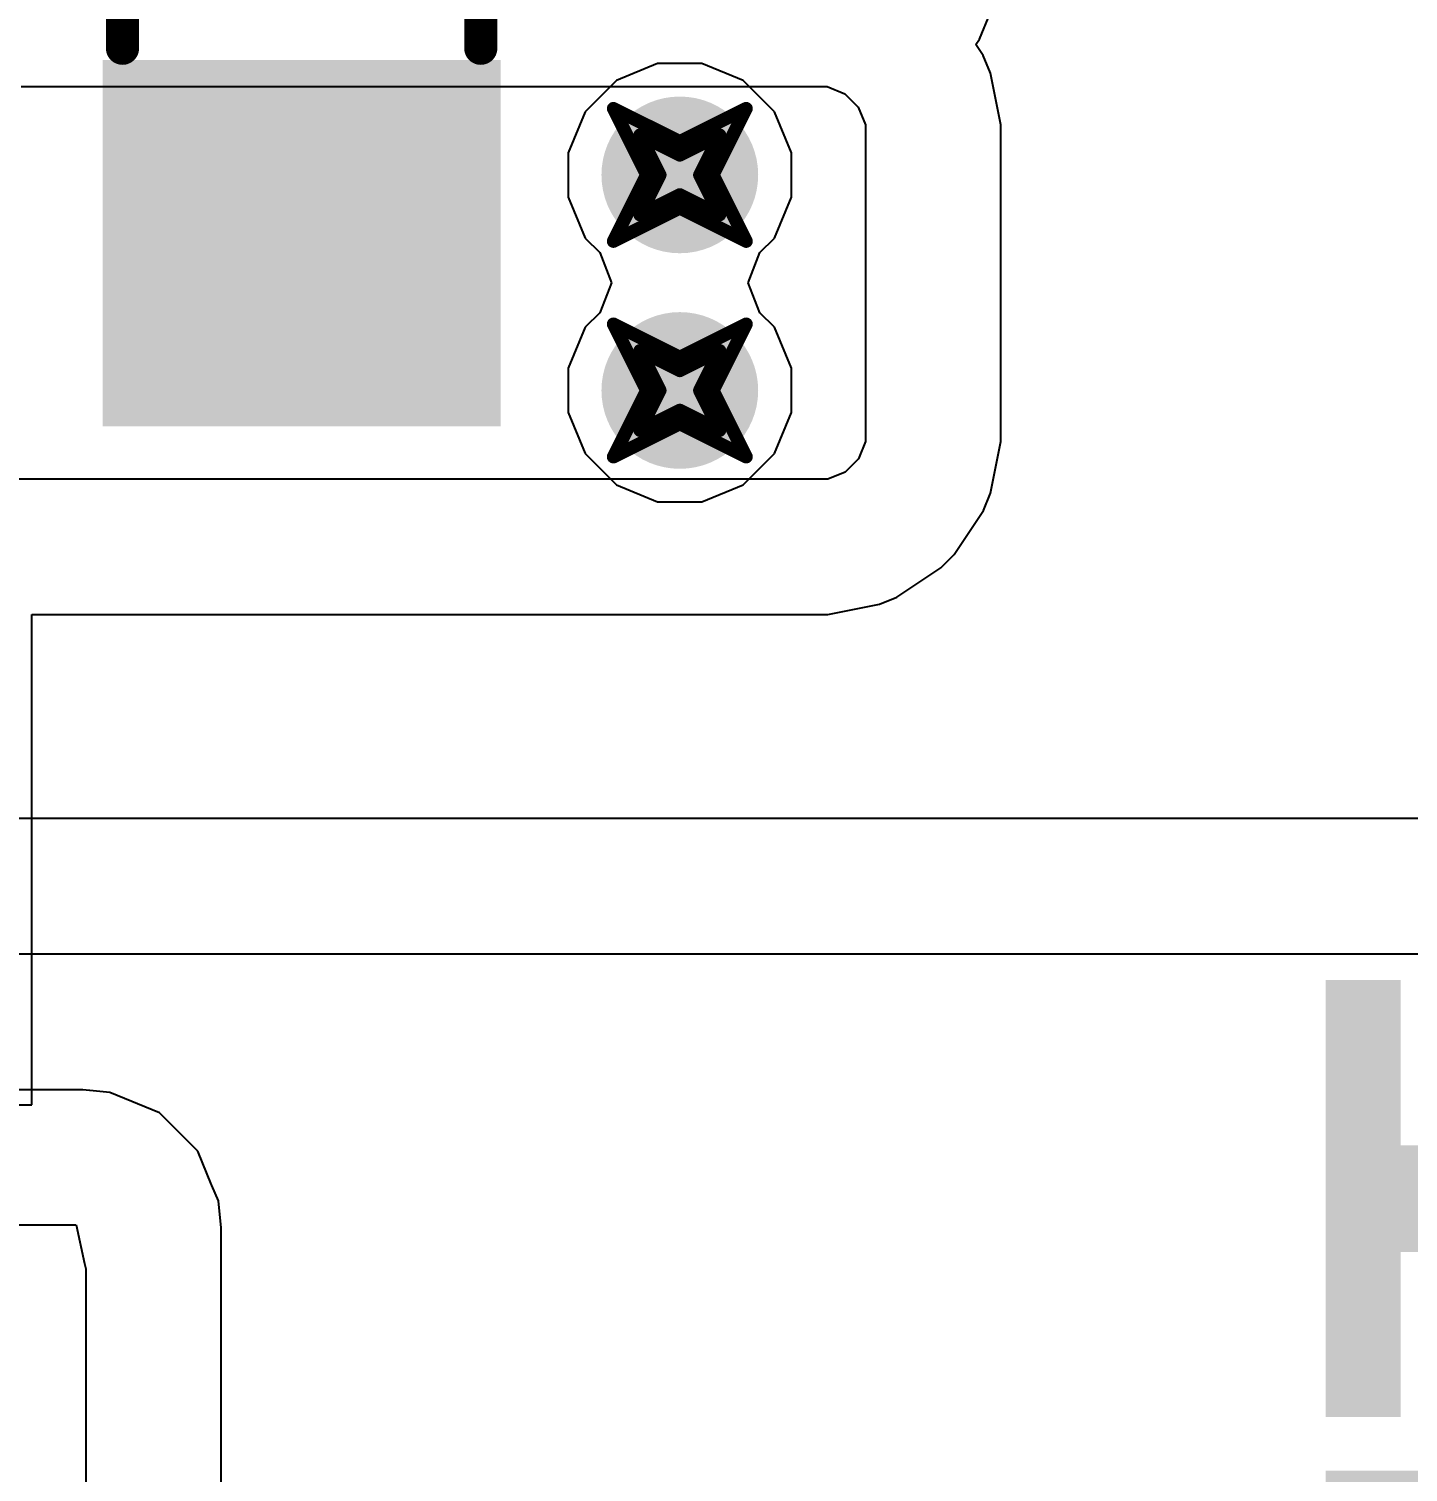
# Model space of a CAD drawing. Header units: inches. Extents: x -2 to 5376, y -4 to 5426.
# Drawn here: x 123.47 to 128.75, y 16.98 to 22.5 of the extents above; entities that cross this region are included whole.
import ezdxf

# ---------------------------------------------------------------- set-up
doc = ezdxf.new("R2010")
doc.units = ezdxf.units.IN
for name, color, linetype in [('Bottom Layer', 5, 'Continuous'), ('Drill Drawing', 1, 'Continuous'), ('Layer 1', 16, 'Continuous'), ('Layer 2', 76, 'Continuous'), ('Top Layer', 1, 'Continuous'), ('Top Overlay', 2, 'Continuous'), ('Top Paste', 8, 'Continuous'), ('Top Solder', 216, 'Continuous'), ('Via Holes', 16, 'Continuous')]:
    doc.layers.add(name, color=color, linetype=linetype)
doc.styles.add('Arial Black_Bold', font='', dxfattribs={"height": 0.2})
doc.styles.get('Arial Black_Bold').set_extended_font_data('Arial Black', bold=True)

# ---------------------------------------------------------------- blocks, each defined once
blk = doc.blocks.new('I___0805_257')
at = {"layer": 'Top Layer'}
for points in [[(-1.6, 0.66), (-0.4, 0.66), (-0.4, -0.66), (-1.6, -0.66)], [(0.4, 0.66), (1.6, 0.66), (1.6, -0.66), (0.4, -0.66)]]:
    blk.add_hatch(color=1, dxfattribs=at).paths.add_polyline_path(points)
at = {"layer": 'Top Paste'}
for points in [[(-1.6, 0.66), (-0.4, 0.66), (-0.4, -0.66), (-1.6, -0.66)], [(0.4, 0.66), (1.6, 0.66), (1.6, -0.66), (0.4, -0.66)]]:
    blk.add_hatch(color=8, dxfattribs=at).paths.add_polyline_path(points)
at = {"layer": 'Top Solder'}
for points in [[(-1.7016, 0.7616), (-0.2984, 0.7616), (-0.2984, -0.7616), (-1.7016, -0.7616)], [(0.2984, 0.7616), (1.7016, 0.7616), (1.7016, -0.7616), (0.2984, -0.7616)]]:
    blk.add_hatch(color=216, dxfattribs=at).paths.add_polyline_path(points)
at = {"layer": 'Top Overlay'}
for points in [[(0.254, 0.6858, 0.127, 0.127, 0), (-0.254, 0.6858, 0.127, 0.127, 0)], [(0.254, -0.6858, 0.127, 0.127, 0), (-0.254, -0.6858, 0.127, 0.127, 0)]]:
    blk.add_lwpolyline(points, format="xyseb", dxfattribs=at)
for points in [[(-0.2858, 0.6858, 0.0635, 0.0635, 1), (-0.2223, 0.6858, 0.0635, 0.0635, 1)], [(0.2222, 0.6858, 0.0635, 0.0635, 1), (0.2857, 0.6858, 0.0635, 0.0635, 1)], [(-0.2858, -0.6858, 0.0635, 0.0635, 1), (-0.2223, -0.6858, 0.0635, 0.0635, 1)], [(0.2222, -0.6858, 0.0635, 0.0635, 1), (0.2857, -0.6858, 0.0635, 0.0635, 1)]]:
    blk.add_lwpolyline(points, format="xyseb", close=True, dxfattribs=at)

msp = doc.modelspace()

# ---------------------------------------------------------------- hatches: boundary and pattern name
at = {"layer": 'Bottom Layer'}
h = msp.add_hatch(color=5, dxfattribs=at)
edge = h.paths.add_edge_path()
edge.add_arc((125.9586, 21.9433), 0.3, 0, 360)
h = msp.add_hatch(color=5, dxfattribs=at)
edge = h.paths.add_edge_path()
edge.add_arc((125.9586, 21.1179), 0.3, 0, 360)
at = {"layer": 'Layer 1'}
h = msp.add_hatch(color=16, dxfattribs=at)
edge = h.paths.add_edge_path()
edge.add_arc((125.9586, 21.9433), 0.3, 0, 360)
h = msp.add_hatch(color=16, dxfattribs=at)
edge = h.paths.add_edge_path()
edge.add_arc((125.9586, 21.1179), 0.3, 0, 360)
at = {"layer": 'Layer 2'}
h = msp.add_hatch(color=76, dxfattribs=at)
edge = h.paths.add_edge_path()
edge.add_arc((125.9586, 21.9433), 0.3, 0, 360)
h = msp.add_hatch(color=76, dxfattribs=at)
edge = h.paths.add_edge_path()
edge.add_arc((125.9586, 21.1179), 0.3, 0, 360)
at = {"layer": 'Top Layer'}
h = msp.add_hatch(color=1, dxfattribs=at)
edge = h.paths.add_edge_path()
edge.add_arc((125.9586, 21.9433), 0.3, 0, 360)
h = msp.add_hatch(color=1, dxfattribs=at)
edge = h.paths.add_edge_path()
edge.add_arc((125.9586, 21.1179), 0.3, 0, 360)
at = {"layer": 'Via Holes'}
h = msp.add_hatch(color=7, dxfattribs=at)
edge = h.paths.add_edge_path()
edge.add_arc((125.9586, 21.9433), 0.15, 0, 360)
h = msp.add_hatch(color=7, dxfattribs=at)
edge = h.paths.add_edge_path()
edge.add_arc((125.9586, 21.1179), 0.15, 0, 360)

# ---------------------------------------------------------------- linework, layer by layer
at = {"layer": 'Bottom Layer'}
for p, q in [((125.8737, 22.3703), (125.7167, 22.3053)), ((126.0435, 22.3703), (125.8737, 22.3703)), ((126.2005, 22.3053), (126.0435, 22.3703)), ((125.7167, 22.3053), (125.5966, 22.1851)), ((126.3206, 22.1851), (126.2005, 22.3053)), ((125.5966, 22.1851), (125.5316, 22.0282)), ((126.3856, 22.0282), (126.3206, 22.1851)), ((125.5316, 22.0282), (125.5316, 21.8583)), ((126.3856, 21.8583), (126.3856, 22.0282)), ((125.5316, 21.8583), (125.5966, 21.7014)), ((126.3206, 21.7014), (126.3856, 21.8583)), ((125.5966, 21.7014), (125.6524, 21.6456)), ((126.2648, 21.6456), (126.3206, 21.7014)), ((125.6524, 21.6456), (125.697, 21.5306)), ((126.2202, 21.5306), (126.2648, 21.6456)), ((125.697, 21.5306), (125.6524, 21.4155)), ((126.2648, 21.4155), (126.2202, 21.5306)), ((125.6524, 21.4155), (125.5966, 21.3597)), ((126.3206, 21.3597), (126.2648, 21.4155)), ((125.5966, 21.3597), (125.5316, 21.2028)), ((126.3856, 21.2028), (126.3206, 21.3597)), ((125.5316, 21.2028), (125.5316, 21.0329)), ((126.3856, 21.0329), (126.3856, 21.2028)), ((125.5316, 21.0329), (125.5966, 20.876)), ((126.3206, 20.876), (126.3856, 21.0329)), ((125.5966, 20.876), (125.7167, 20.7559)), ((126.2005, 20.7559), (126.3206, 20.876)), ((125.7167, 20.7559), (125.8737, 20.6909)), ((126.0435, 20.6909), (126.2005, 20.7559)), ((125.8737, 20.6909), (126.0435, 20.6909)), ((127.1905, 19.4791), (122.1331, 19.4791)), ((132.2959, 19.479), (127.1905, 19.4791)), ((122.0851, 18.9611), (127.1905, 18.9611)), ((127.1905, 18.9611), (132.2959, 18.9611))]:
    msp.add_line(p, q, dxfattribs=at)
at = {"layer": 'Drill Drawing'}
for points in [[(125.7046, 22.1973, 0.0508, 0.0508, 0), (125.9586, 22.0703, 0.0508, 0.0508, 0)], [(125.7046, 22.1973, 0.0508, 0.0508, 0), (125.8316, 21.9433, 0.0508, 0.0508, 0)], [(125.9586, 22.0703, 0.0508, 0.0508, 0), (126.2126, 22.1973, 0.0508, 0.0508, 0)], [(126.0856, 21.9433, 0.0508, 0.0508, 0), (126.2126, 22.1973, 0.0508, 0.0508, 0)], [(125.8062, 22.0957, 0.0508, 0.0508, 0), (125.9586, 22.0195, 0.0508, 0.0508, 0)], [(125.8062, 22.0957, 0.0508, 0.0508, 0), (125.8824, 21.9433, 0.0508, 0.0508, 0)], [(125.9586, 22.0195, 0.0508, 0.0508, 0), (126.111, 22.0957, 0.0508, 0.0508, 0)], [(126.0348, 21.9433, 0.0508, 0.0508, 0), (126.111, 22.0957, 0.0508, 0.0508, 0)], [(125.7046, 21.6893, 0.0508, 0.0508, 0), (125.8316, 21.9433, 0.0508, 0.0508, 0)], [(125.8062, 21.7909, 0.0508, 0.0508, 0), (125.8824, 21.9433, 0.0508, 0.0508, 0)], [(126.0348, 21.9433, 0.0508, 0.0508, 0), (126.111, 21.7909, 0.0508, 0.0508, 0)], [(126.0856, 21.9433, 0.0508, 0.0508, 0), (126.2126, 21.6893, 0.0508, 0.0508, 0)], [(125.8062, 21.7909, 0.0508, 0.0508, 0), (125.9586, 21.8671, 0.0508, 0.0508, 0)], [(125.9586, 21.8671, 0.0508, 0.0508, 0), (126.111, 21.7909, 0.0508, 0.0508, 0)], [(125.7046, 21.6893, 0.0508, 0.0508, 0), (125.9586, 21.8163, 0.0508, 0.0508, 0)], [(125.9586, 21.8163, 0.0508, 0.0508, 0), (126.2126, 21.6893, 0.0508, 0.0508, 0)], [(125.7046, 21.3719, 0.0508, 0.0508, 0), (125.9586, 21.2449, 0.0508, 0.0508, 0)], [(125.7046, 21.3719, 0.0508, 0.0508, 0), (125.8316, 21.1179, 0.0508, 0.0508, 0)], [(125.9586, 21.2449, 0.0508, 0.0508, 0), (126.2126, 21.3719, 0.0508, 0.0508, 0)], [(126.0856, 21.1179, 0.0508, 0.0508, 0), (126.2126, 21.3719, 0.0508, 0.0508, 0)], [(125.8062, 21.2703, 0.0508, 0.0508, 0), (125.9586, 21.1941, 0.0508, 0.0508, 0)], [(125.8062, 21.2703, 0.0508, 0.0508, 0), (125.8824, 21.1179, 0.0508, 0.0508, 0)], [(125.9586, 21.1941, 0.0508, 0.0508, 0), (126.111, 21.2703, 0.0508, 0.0508, 0)], [(126.0348, 21.1179, 0.0508, 0.0508, 0), (126.111, 21.2703, 0.0508, 0.0508, 0)], [(125.7046, 20.8639, 0.0508, 0.0508, 0), (125.8316, 21.1179, 0.0508, 0.0508, 0)], [(125.8062, 20.9655, 0.0508, 0.0508, 0), (125.8824, 21.1179, 0.0508, 0.0508, 0)], [(126.0348, 21.1179, 0.0508, 0.0508, 0), (126.111, 20.9655, 0.0508, 0.0508, 0)], [(126.0856, 21.1179, 0.0508, 0.0508, 0), (126.2126, 20.8639, 0.0508, 0.0508, 0)], [(125.8062, 20.9655, 0.0508, 0.0508, 0), (125.9586, 21.0417, 0.0508, 0.0508, 0)], [(125.9586, 21.0417, 0.0508, 0.0508, 0), (126.111, 20.9655, 0.0508, 0.0508, 0)], [(125.7046, 20.8639, 0.0508, 0.0508, 0), (125.9586, 20.9909, 0.0508, 0.0508, 0)], [(125.9586, 20.9909, 0.0508, 0.0508, 0), (126.2126, 20.8639, 0.0508, 0.0508, 0)]]:
    msp.add_lwpolyline(points, format="xyseb", dxfattribs=at)
for points in [[(125.6919, 22.1973, 0.0254, 0.0254, 1), (125.7173, 22.1973, 0.0254, 0.0254, 1)], [(125.6919, 22.1973, 0.0254, 0.0254, 1), (125.7173, 22.1973, 0.0254, 0.0254, 1)], [(126.1999, 22.1973, 0.0254, 0.0254, 1), (126.2253, 22.1973, 0.0254, 0.0254, 1)], [(126.1999, 22.1973, 0.0254, 0.0254, 1), (126.2253, 22.1973, 0.0254, 0.0254, 1)], [(125.7935, 22.0957, 0.0254, 0.0254, 1), (125.8189, 22.0957, 0.0254, 0.0254, 1)], [(125.7935, 22.0957, 0.0254, 0.0254, 1), (125.8189, 22.0957, 0.0254, 0.0254, 1)], [(126.0983, 22.0957, 0.0254, 0.0254, 1), (126.1237, 22.0957, 0.0254, 0.0254, 1)], [(126.0983, 22.0957, 0.0254, 0.0254, 1), (126.1237, 22.0957, 0.0254, 0.0254, 1)], [(125.9459, 22.0703, 0.0254, 0.0254, 1), (125.9713, 22.0703, 0.0254, 0.0254, 1)], [(125.9459, 22.0703, 0.0254, 0.0254, 1), (125.9713, 22.0703, 0.0254, 0.0254, 1)], [(125.9459, 22.0195, 0.0254, 0.0254, 1), (125.9713, 22.0195, 0.0254, 0.0254, 1)], [(125.9459, 22.0195, 0.0254, 0.0254, 1), (125.9713, 22.0195, 0.0254, 0.0254, 1)], [(125.8189, 21.9433, 0.0254, 0.0254, 1), (125.8443, 21.9433, 0.0254, 0.0254, 1)], [(125.8189, 21.9433, 0.0254, 0.0254, 1), (125.8443, 21.9433, 0.0254, 0.0254, 1)], [(125.8697, 21.9433, 0.0254, 0.0254, 1), (125.8951, 21.9433, 0.0254, 0.0254, 1)], [(125.8697, 21.9433, 0.0254, 0.0254, 1), (125.8951, 21.9433, 0.0254, 0.0254, 1)], [(126.0221, 21.9433, 0.0254, 0.0254, 1), (126.0475, 21.9433, 0.0254, 0.0254, 1)], [(126.0221, 21.9433, 0.0254, 0.0254, 1), (126.0475, 21.9433, 0.0254, 0.0254, 1)], [(126.0729, 21.9433, 0.0254, 0.0254, 1), (126.0983, 21.9433, 0.0254, 0.0254, 1)], [(126.0729, 21.9433, 0.0254, 0.0254, 1), (126.0983, 21.9433, 0.0254, 0.0254, 1)], [(125.9459, 21.8671, 0.0254, 0.0254, 1), (125.9713, 21.8671, 0.0254, 0.0254, 1)], [(125.9459, 21.8671, 0.0254, 0.0254, 1), (125.9713, 21.8671, 0.0254, 0.0254, 1)], [(125.9459, 21.8163, 0.0254, 0.0254, 1), (125.9713, 21.8163, 0.0254, 0.0254, 1)], [(125.9459, 21.8163, 0.0254, 0.0254, 1), (125.9713, 21.8163, 0.0254, 0.0254, 1)], [(125.7935, 21.7909, 0.0254, 0.0254, 1), (125.8189, 21.7909, 0.0254, 0.0254, 1)], [(125.7935, 21.7909, 0.0254, 0.0254, 1), (125.8189, 21.7909, 0.0254, 0.0254, 1)], [(126.0983, 21.7909, 0.0254, 0.0254, 1), (126.1237, 21.7909, 0.0254, 0.0254, 1)], [(126.0983, 21.7909, 0.0254, 0.0254, 1), (126.1237, 21.7909, 0.0254, 0.0254, 1)], [(125.6919, 21.6893, 0.0254, 0.0254, 1), (125.7173, 21.6893, 0.0254, 0.0254, 1)], [(125.6919, 21.6893, 0.0254, 0.0254, 1), (125.7173, 21.6893, 0.0254, 0.0254, 1)], [(126.1999, 21.6893, 0.0254, 0.0254, 1), (126.2253, 21.6893, 0.0254, 0.0254, 1)], [(126.1999, 21.6893, 0.0254, 0.0254, 1), (126.2253, 21.6893, 0.0254, 0.0254, 1)], [(125.6919, 21.3719, 0.0254, 0.0254, 1), (125.7173, 21.3719, 0.0254, 0.0254, 1)], [(125.6919, 21.3719, 0.0254, 0.0254, 1), (125.7173, 21.3719, 0.0254, 0.0254, 1)], [(126.1999, 21.3719, 0.0254, 0.0254, 1), (126.2253, 21.3719, 0.0254, 0.0254, 1)], [(126.1999, 21.3719, 0.0254, 0.0254, 1), (126.2253, 21.3719, 0.0254, 0.0254, 1)], [(125.7935, 21.2703, 0.0254, 0.0254, 1), (125.8189, 21.2703, 0.0254, 0.0254, 1)], [(125.7935, 21.2703, 0.0254, 0.0254, 1), (125.8189, 21.2703, 0.0254, 0.0254, 1)], [(126.0983, 21.2703, 0.0254, 0.0254, 1), (126.1237, 21.2703, 0.0254, 0.0254, 1)], [(126.0983, 21.2703, 0.0254, 0.0254, 1), (126.1237, 21.2703, 0.0254, 0.0254, 1)], [(125.9459, 21.2449, 0.0254, 0.0254, 1), (125.9713, 21.2449, 0.0254, 0.0254, 1)], [(125.9459, 21.2449, 0.0254, 0.0254, 1), (125.9713, 21.2449, 0.0254, 0.0254, 1)], [(125.9459, 21.1941, 0.0254, 0.0254, 1), (125.9713, 21.1941, 0.0254, 0.0254, 1)], [(125.9459, 21.1941, 0.0254, 0.0254, 1), (125.9713, 21.1941, 0.0254, 0.0254, 1)], [(125.8189, 21.1179, 0.0254, 0.0254, 1), (125.8443, 21.1179, 0.0254, 0.0254, 1)], [(125.8189, 21.1179, 0.0254, 0.0254, 1), (125.8443, 21.1179, 0.0254, 0.0254, 1)], [(125.8697, 21.1179, 0.0254, 0.0254, 1), (125.8951, 21.1179, 0.0254, 0.0254, 1)], [(125.8697, 21.1179, 0.0254, 0.0254, 1), (125.8951, 21.1179, 0.0254, 0.0254, 1)], [(126.0221, 21.1179, 0.0254, 0.0254, 1), (126.0475, 21.1179, 0.0254, 0.0254, 1)], [(126.0221, 21.1179, 0.0254, 0.0254, 1), (126.0475, 21.1179, 0.0254, 0.0254, 1)], [(126.0729, 21.1179, 0.0254, 0.0254, 1), (126.0983, 21.1179, 0.0254, 0.0254, 1)], [(126.0729, 21.1179, 0.0254, 0.0254, 1), (126.0983, 21.1179, 0.0254, 0.0254, 1)], [(125.9459, 21.0417, 0.0254, 0.0254, 1), (125.9713, 21.0417, 0.0254, 0.0254, 1)], [(125.9459, 21.0417, 0.0254, 0.0254, 1), (125.9713, 21.0417, 0.0254, 0.0254, 1)], [(125.9459, 20.9909, 0.0254, 0.0254, 1), (125.9713, 20.9909, 0.0254, 0.0254, 1)], [(125.9459, 20.9909, 0.0254, 0.0254, 1), (125.9713, 20.9909, 0.0254, 0.0254, 1)], [(125.7935, 20.9655, 0.0254, 0.0254, 1), (125.8189, 20.9655, 0.0254, 0.0254, 1)], [(125.7935, 20.9655, 0.0254, 0.0254, 1), (125.8189, 20.9655, 0.0254, 0.0254, 1)], [(126.0983, 20.9655, 0.0254, 0.0254, 1), (126.1237, 20.9655, 0.0254, 0.0254, 1)], [(126.0983, 20.9655, 0.0254, 0.0254, 1), (126.1237, 20.9655, 0.0254, 0.0254, 1)], [(125.6919, 20.8639, 0.0254, 0.0254, 1), (125.7173, 20.8639, 0.0254, 0.0254, 1)], [(125.6919, 20.8639, 0.0254, 0.0254, 1), (125.7173, 20.8639, 0.0254, 0.0254, 1)], [(126.1999, 20.8639, 0.0254, 0.0254, 1), (126.2253, 20.8639, 0.0254, 0.0254, 1)], [(126.1999, 20.8639, 0.0254, 0.0254, 1), (126.2253, 20.8639, 0.0254, 0.0254, 1)]]:
    msp.add_lwpolyline(points, format="xyseb", close=True, dxfattribs=at)
at = {"layer": 'Layer 1'}
for p, q in [((125.8737, 22.3703), (125.7167, 22.3053)), ((126.0435, 22.3703), (125.8737, 22.3703)), ((126.2005, 22.3053), (126.0435, 22.3703)), ((125.7167, 22.3053), (125.5966, 22.1851)), ((126.3206, 22.1851), (126.2005, 22.3053)), ((125.5966, 22.1851), (125.5316, 22.0282)), ((126.3856, 22.0282), (126.3206, 22.1851)), ((125.5316, 22.0282), (125.5316, 21.8583)), ((126.3856, 21.8583), (126.3856, 22.0282)), ((125.5316, 21.8583), (125.5966, 21.7014)), ((126.3206, 21.7014), (126.3856, 21.8583)), ((125.5966, 21.7014), (125.6524, 21.6456)), ((126.2648, 21.6456), (126.3206, 21.7014)), ((125.6524, 21.6456), (125.697, 21.5306)), ((126.2202, 21.5306), (126.2648, 21.6456)), ((125.697, 21.5306), (125.6524, 21.4155)), ((126.2648, 21.4155), (126.2202, 21.5306)), ((125.6524, 21.4155), (125.5966, 21.3597)), ((126.3206, 21.3597), (126.2648, 21.4155)), ((125.5966, 21.3597), (125.5316, 21.2028)), ((126.3856, 21.2028), (126.3206, 21.3597)), ((125.5316, 21.2028), (125.5316, 21.0329)), ((126.3856, 21.0329), (126.3856, 21.2028)), ((125.5316, 21.0329), (125.5966, 20.876)), ((126.3206, 20.876), (126.3856, 21.0329)), ((125.5966, 20.876), (125.7167, 20.7559)), ((126.2005, 20.7559), (126.3206, 20.876)), ((125.7167, 20.7559), (125.8737, 20.6909)), ((126.0435, 20.6909), (126.2005, 20.7559)), ((125.8737, 20.6909), (126.0435, 20.6909))]:
    msp.add_line(p, q, dxfattribs=at)
at = {"layer": 'Layer 2'}
for p, q in [((123.6471, 18.4404), (121.543, 18.4404)), ((123.6472, 18.4404), (123.6471, 18.4404)), ((123.6726, 18.4404), (123.6472, 18.4404)), ((123.6981, 18.4379), (123.6726, 18.4404)), ((123.6996, 18.4377), (123.6981, 18.4379)), ((123.6981, 18.4379), (123.6981, 18.4379)), ((123.7759, 18.4302), (123.6996, 18.4377)), ((123.6996, 18.4377), (123.6996, 18.4377)), ((123.9668, 18.3512), (123.7759, 18.4302)), ((124.1129, 18.2051), (123.9668, 18.3512)), ((124.1662, 18.0764), (124.1129, 18.2051)), ((124.1675, 18.0731), (124.1662, 18.0764)), ((124.1919, 18.0142), (124.1675, 18.0731)), ((124.1675, 18.0731), (124.1675, 18.0731)), ((124.2021, 17.9109), (124.1919, 18.0142)), ((121.543, 17.9224), (123.6471, 17.9224)), ((123.6471, 17.9224), (123.6473, 17.9224)), ((123.6473, 17.9224), (123.6798, 17.7753)), ((124.2021, 5.4067), (124.2021, 17.9109)), ((124.2021, 17.9109), (124.2021, 17.9109)), ((123.6798, 17.7753), (123.6841, 17.755)), ((123.6841, 17.755), (123.6841, 5.4194))]:
    msp.add_line(p, q, dxfattribs=at)
at = {"layer": 'Top Layer'}
for p, q in [((127.1063, 22.4633), (127.1483, 22.5648)), ((127.0923, 22.4424), (127.1063, 22.4633)), ((127.1203, 22.4006), (127.0923, 22.4424)), ((127.1063, 22.4633), (127.1063, 22.4633)), ((127.1203, 22.4005), (127.1203, 22.4006)), ((127.1483, 22.3329), (127.1203, 22.4005)), ((127.1878, 22.1346), (127.1483, 22.3329)), ((127.1483, 22.3329), (127.1483, 22.3329)), ((123.437, 22.2822), (126.4856, 22.2822)), ((126.4856, 22.2822), (126.5222, 22.2822)), ((126.5222, 22.2822), (126.5899, 22.2542)), ((126.5899, 22.2542), (126.6418, 22.2023)), ((126.6418, 22.2023), (126.6698, 22.1346)), ((126.6698, 22.1346), (126.6698, 22.098)), ((127.1878, 20.9228), (127.1878, 22.1346)), ((126.6698, 22.098), (126.6698, 22.098)), ((126.6698, 22.098), (126.6698, 20.9588)), ((126.6698, 20.9588), (126.6698, 20.9228)), ((126.6698, 20.9228), (126.6422, 20.8562)), ((127.1483, 20.7246), (127.1878, 20.9228)), ((126.6422, 20.8562), (126.5913, 20.8053)), ((126.5913, 20.8053), (126.5247, 20.7777)), ((126.4887, 20.7777), (121.0089, 20.7777)), ((126.5247, 20.7777), (126.4887, 20.7777)), ((126.4887, 20.7777), (126.4887, 20.7777)), ((127.1208, 20.658), (127.1483, 20.7246)), ((127.0085, 20.49), (127.1207, 20.658)), ((127.1207, 20.658), (127.1208, 20.658)), ((126.9575, 20.439), (127.0085, 20.49)), ((126.8815, 20.3882), (126.9575, 20.439)), ((126.9575, 20.439), (126.9575, 20.439)), ((126.9575, 20.439), (126.9575, 20.439)), ((126.7895, 20.3267), (126.8815, 20.3882)), ((126.5247, 20.2597), (126.7229, 20.2991)), ((126.7229, 20.2991), (126.7895, 20.3267)), ((126.7895, 20.3267), (126.7895, 20.3267)), ((123.4778, 19.4243), (123.4778, 20.2597)), ((123.4778, 20.2597), (126.5247, 20.2597)), ((123.4776, 18.3829), (123.4776, 19.4243)), ((123.4776, 19.4243), (123.4778, 19.4243)), ((121.8266, 18.3829), (123.4776, 18.3829))]:
    msp.add_line(p, q, dxfattribs=at)

# ---------------------------------------------------------------- block references
at = {"rotation": 270}
msp.add_blockref('I___0805_257', (124.5108, 22.6822), dxfattribs=at)

# ---------------------------------------------------------------- texts
at = {"layer": 'Top Overlay', "style": 'Arial Black_Bold'}
msp.add_text('INPUT', height=1.778, rotation=90, dxfattribs=at).set_placement((130.209, 10.3631))

doc.saveas('drawing.dxf')
